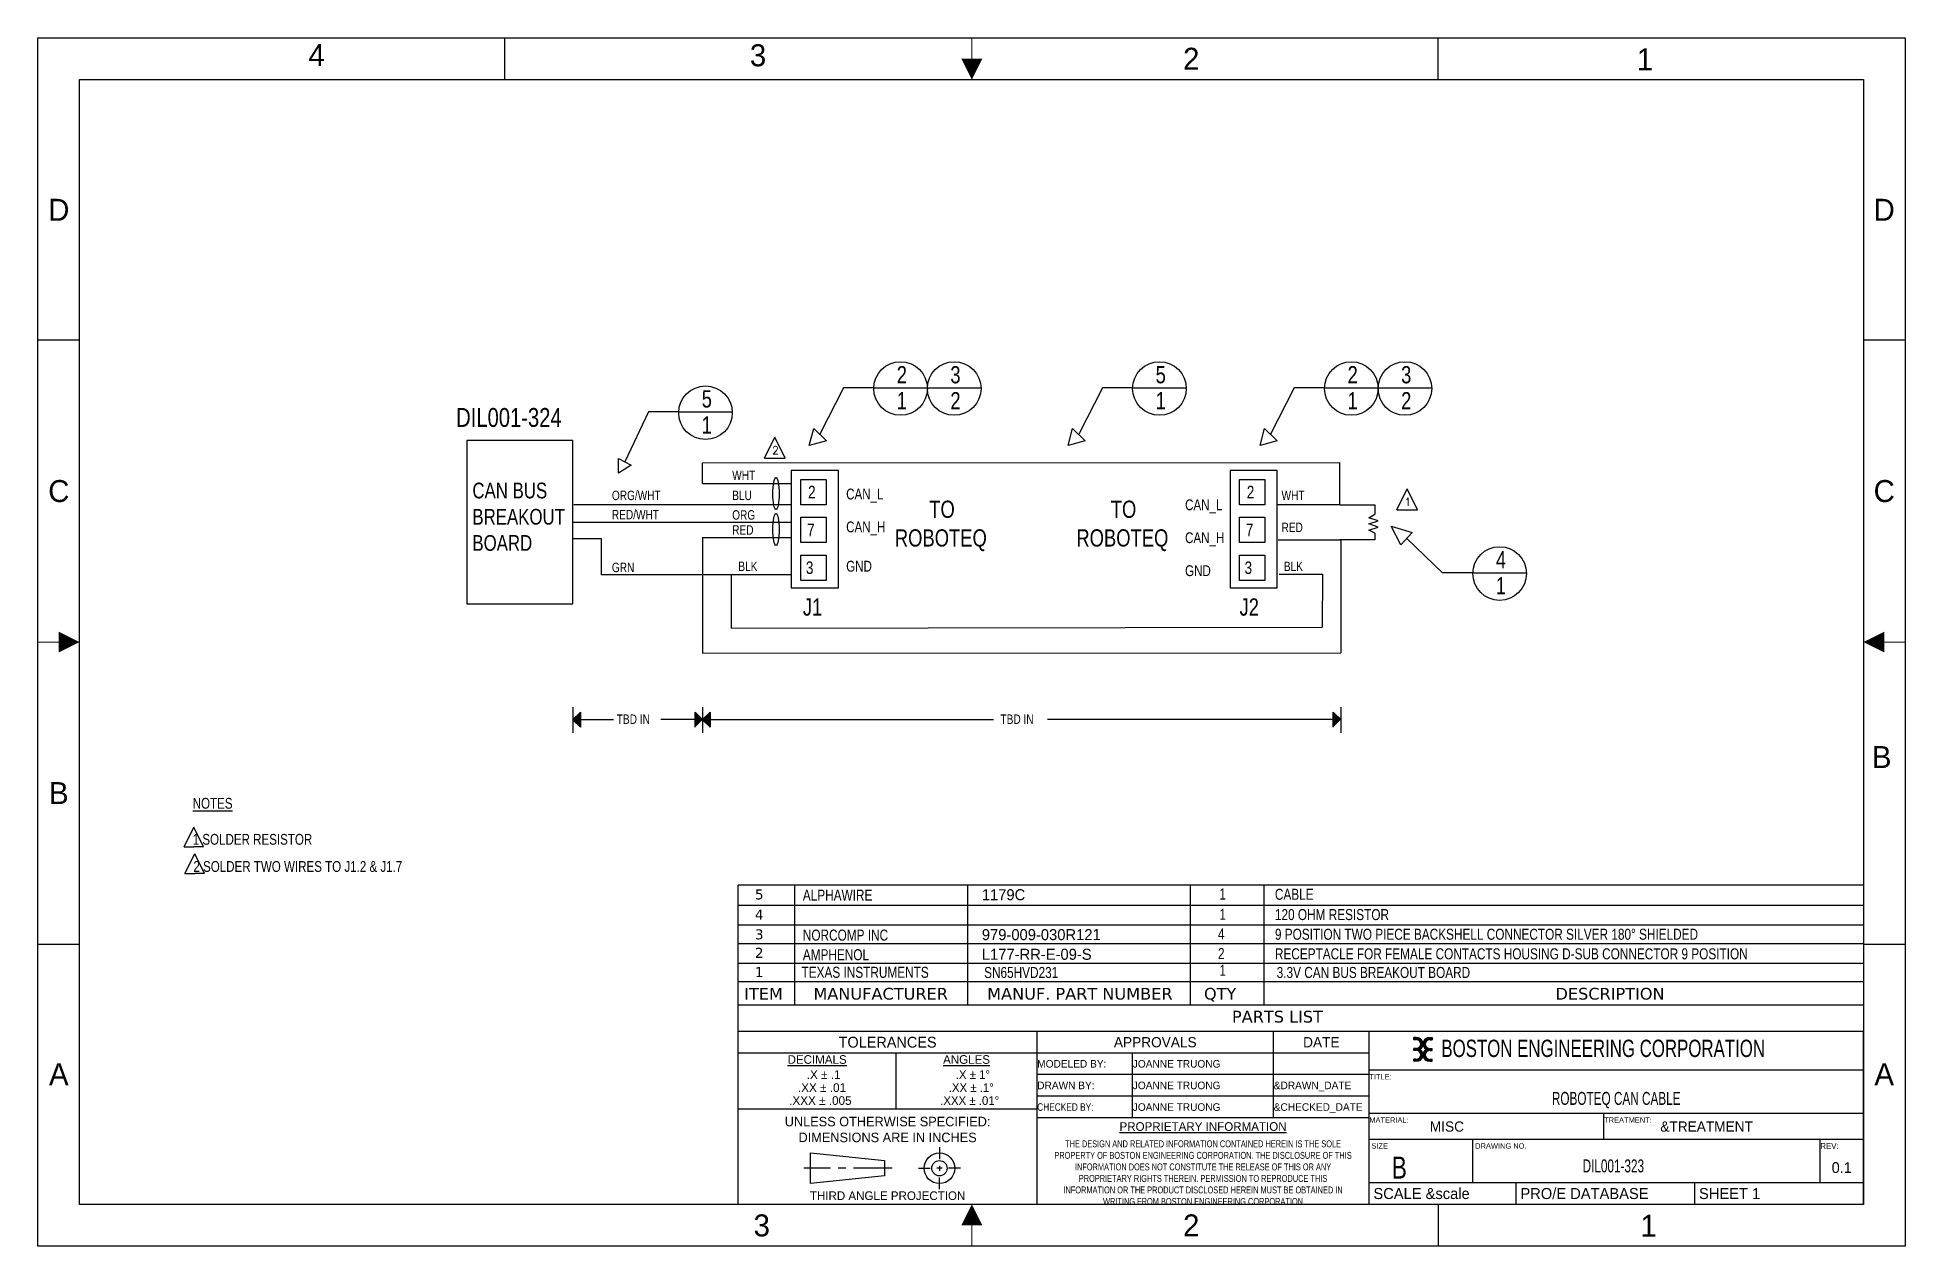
# Model space of a CAD drawing. Extents: x 0 to 432, y 0 to 280.
import ezdxf
from ezdxf.enums import TextEntityAlignment as Align

# ---------------------------------------------------------------- set-up
doc = ezdxf.new("R2010")
doc.units = 0
doc.header["$LTSCALE"] = 23.749
doc.linetypes.add('CENTER', pattern=[0.6, 0.375, -0.075, 0.075, -0.075])
doc.layers.get('0').update_dxf_attribs({"linetype": 'CONTINUOUS', "lineweight": 30})
doc.layers.add('DEFAULT_1', color=160, linetype='CONTINUOUS', lineweight=30)
doc.styles.add('BEC', font='verdana.ttf')
doc.styles.add('BlockDiag', font='romans__.ttf')
doc.styles.get("Standard").update_dxf_attribs({"font": 'txt', "width": 0.8})
doc.styles.add('TEXTSTYLE_1', font='txt')
doc.styles.add('TEXTSTYLE_2', font='txt', dxfattribs={"width": 0.7})
doc.styles.add('TEXTSTYLE_3', font='txt', dxfattribs={"width": 0.8197})
doc.styles.add('TEXTSTYLE_4', font='txt')
doc.styles.add('TEXTSTYLE_5', font='txt', dxfattribs={"width": 0.8})
pattern_1 = [(45, (0, 0), (-0.022097087, 0.022097087), [])]

msp = doc.modelspace()

# ---------------------------------------------------------------- hatches: boundary and pattern name
at = {"linetype": 'Continuous'}
h = msp.add_hatch(color=256, dxfattribs=at)
h.dxf.hatch_style = 1
h.paths.add_polyline_path([(125.48, 123.48), (123.74, 121.74), (125.48, 121.74)])
h.paths.add_polyline_path([(125.48, 121.74), (123.74, 121.74), (123.74, 121.73), (125.48, 119.99)])
h = msp.add_hatch(color=256, dxfattribs=at)
h.dxf.hatch_style = 1
h.paths.add_polyline_path([(151.99, 119.99), (153.73, 121.73), (151.99, 121.73)])
h.paths.add_polyline_path([(151.99, 121.73), (153.73, 121.73), (153.73, 121.74), (151.99, 123.48)])
h = msp.add_hatch(color=256, dxfattribs=at)
h.dxf.hatch_style = 1
h.paths.add_polyline_path([(155.47, 123.48), (153.73, 121.74), (155.47, 121.74)])
h.paths.add_polyline_path([(155.47, 121.74), (153.73, 121.74), (153.73, 121.73), (155.47, 119.99)])
h = msp.add_hatch(color=256, dxfattribs=at)
h.dxf.hatch_style = 1
h.paths.add_polyline_path([(299.56, 119.99), (301.3, 121.73), (299.56, 121.73)])
h.paths.add_polyline_path([(299.56, 121.73), (301.3, 121.73), (301.3, 121.74), (299.56, 123.48)])
h = msp.add_hatch(dxfattribs=at)
h.set_pattern_fill('B', scale=0.03125, angle=45, style=0, pattern_type=0)
h.set_pattern_definition(pattern_1)
h.paths.add_polyline_path([(318.67, 42.73), (318.17, 42.73), (318.17, 43.23), (318.67, 43.23)])
h.paths.add_polyline_path([(318.67, 45.23), (318.17, 45.23), (318.17, 45.73), (318.67, 45.73)])
h.paths.add_polyline_path([(318.67, 47.73), (318.17, 47.73), (318.17, 48.23), (318.67, 48.23)])
edge = h.paths.add_edge_path()
edge.add_line((318.82, 48.23), (318.82, 47.73))
edge.add_arc((318.82, 46.73), 1, -90, 90, ccw=False)
edge.add_line((318.82, 45.73), (318.82, 45.23))
edge.add_arc((318.82, 44.23), 1, -90, 90, ccw=False)
edge.add_line((318.82, 43.23), (318.82, 42.73))
edge.add_arc((318.82, 44.23), 1.5, 270, 416.4427)
edge.add_arc((318.82, 46.73), 1.5, 303.5573, 450)
h = msp.add_hatch(dxfattribs=at)
h.set_pattern_fill('E', color=2, scale=0.03125, angle=45, style=0, pattern_type=0)
h.set_pattern_definition(pattern_1)
h.paths.add_polyline_path([(321.97, 42.73), (322.47, 42.73), (322.47, 43.23), (321.97, 43.23)])
h.paths.add_polyline_path([(321.97, 45.23), (322.47, 45.23), (322.47, 45.73), (321.97, 45.73)])
h.paths.add_polyline_path([(321.97, 47.73), (322.47, 47.73), (322.47, 48.23), (321.97, 48.23)])
edge = h.paths.add_edge_path()
edge.add_line((321.82, 48.23), (321.82, 47.73))
edge.add_arc((321.82, 46.73), 1, 90, 270)
edge.add_line((321.82, 45.73), (321.82, 45.23))
edge.add_arc((321.82, 44.23), 1, 90, 270)
edge.add_line((321.82, 43.23), (321.82, 42.73))
edge.add_arc((321.82, 44.23), 1.5, 123.5573, 270, ccw=False)
edge.add_arc((321.82, 46.73), 1.5, 90, 236.4427, ccw=False)

# ---------------------------------------------------------------- linework, layer by layer
at = {"color": 7, "linetype": 'Continuous'}
for p, q in [((0, 0), (0, 279.4)), ((0, 279.4), (431.8, 279.4)), ((107.95, 269.75), (107.95, 279.4)), ((323.85, 269.75), (323.85, 279.4)), ((431.8, 279.4), (431.8, 0)), ((9.65, 9.65), (9.65, 269.75)), ((9.65, 269.75), (422.15, 269.75)), ((422.15, 269.75), (422.15, 9.65)), ((0, 209.55), (9.65, 209.55)), ((422.15, 209.55), (431.8, 209.55)), ((0, 69.85), (9.65, 69.85)), ((422.15, 69.85), (431.8, 69.85)), ((318.67, 48.23), (318.17, 48.23)), ((318.17, 48.23), (318.17, 47.73)), ((318.67, 47.73), (318.17, 47.73)), ((318.67, 48.23), (318.67, 47.73)), ((318.82, 48.23), (318.82, 47.73)), ((318.67, 45.73), (318.17, 45.73)), ((318.17, 45.23), (318.17, 45.73)), ((318.67, 45.23), (318.17, 45.23)), ((318.67, 43.23), (318.17, 43.23)), ((318.17, 42.73), (318.17, 43.23)), ((318.67, 45.23), (318.67, 45.73)), ((318.67, 42.73), (318.67, 43.23)), ((318.82, 45.23), (318.82, 45.73)), ((318.82, 42.73), (318.82, 43.23)), ((318.67, 42.73), (318.17, 42.73)), ((208.49, 22.84), (208.49, 20.13)), ((178.65, 21.54), (195.79, 19.77)), ((178.65, 14.45), (178.65, 21.54)), ((195.79, 19.77), (195.79, 16.22)), ((203.65, 18), (206.36, 18)), ((209.11, 18), (207.88, 18)), ((208.49, 18.58), (208.49, 17.38)), ((213.33, 18), (210.62, 18)), ((195.79, 16.22), (178.65, 14.45)), ((208.49, 13.16), (208.49, 15.86)), ((422.15, 9.65), (9.65, 9.65)), ((323.85, 9.65), (323.85, 0)), ((431.8, 0), (0, 0))]:
    msp.add_line(p, q, dxfattribs=at)
for p, q in [((186.3, 198.49), (180.83, 187.78)), ((193.3, 198.49), (186.3, 198.49)), ((193.3, 198.49), (205.7, 198.49)), ((205.7, 198.49), (218.09, 198.49)), ((246.17, 198.5), (240.7, 187.79)), ((253.17, 198.5), (246.17, 198.5)), ((253.17, 198.5), (265.57, 198.5)), ((290.55, 198.49), (285.08, 187.78)), ((297.54, 198.49), (290.55, 198.49)), ((297.54, 198.49), (309.94, 198.49)), ((309.94, 198.49), (322.34, 198.49)), ((141.2, 192.9), (135.76, 181.37)), ((148.2, 192.9), (141.2, 192.9)), ((148.2, 192.9), (160.59, 192.9)), ((168.03, 182.18), (170.42, 187.04)), ((172.82, 182.18), (170.42, 187.04)), ((314.25, 170.23), (316.65, 175.09)), ((319.04, 170.23), (316.65, 175.09)), ((324.84, 155.7), (316.54, 163.65)), ((331.84, 155.7), (324.84, 155.7)), ((331.84, 155.7), (344.23, 155.71)), ((33.81, 92.3), (36.07, 96.87)), ((38.33, 92.3), (36.07, 96.87)), ((33.81, 92.3), (36.07, 92.3)), ((38.33, 92.3), (36.07, 92.3)), ((34.01, 86.14), (36.27, 90.71)), ((38.53, 86.14), (36.27, 90.71)), ((34.01, 86.14), (36.27, 86.14)), ((38.53, 86.14), (36.27, 86.14)), ((161.95, 49.65), (161.95, 83.46)), ((422.15, 83.46), (161.95, 83.46)), ((422.15, 78.77), (161.95, 78.77)), ((422.15, 74.22), (161.95, 74.22)), ((422.15, 65.36), (161.95, 65.36)), ((422.15, 61.14), (161.95, 61.14)), ((422.15, 55.75), (161.95, 55.75))]:
    msp.add_line(p, q)
at = {"linetype": 'Continuous'}
for p, q in [((168.03, 182.18), (172.82, 182.18)), ((153.73, 181.15), (301.08, 181.2)), ((153.73, 176.32), (153.73, 181.15)), ((301.09, 171.43), (301.08, 181.2)), ((153.73, 176.32), (174.25, 176.32)), ((123.91, 171.48), (123.91, 171.48)), ((123.91, 171.48), (125.31, 171.48)), ((125.31, 171.48), (174.24, 171.48)), ((301.09, 171.43), (286.76, 171.43)), ((301.09, 171.43), (309.21, 171.43)), ((307.76, 168.45), (309.21, 169.25)), ((309.21, 171.43), (309.21, 169.25)), ((314.25, 170.23), (319.04, 170.23)), ((123.74, 167.44), (174.19, 167.44)), ((309.94, 167.72), (307.76, 168.45)), ((307.76, 166.99), (309.94, 167.72)), ((309.94, 166.27), (307.76, 166.99)), ((307.76, 165.54), (309.94, 166.27)), ((309.21, 164.87), (307.76, 165.54)), ((309.21, 164.87), (309.21, 163.34)), ((130.37, 163.54), (123.74, 163.54)), ((130.37, 155.22), (130.37, 163.54)), ((153.73, 163.89), (153.73, 137.08)), ((153.73, 163.89), (174.31, 163.89)), ((286.82, 163.32), (301.3, 163.32)), ((309.21, 163.34), (301.09, 163.34)), ((301.3, 163.32), (301.3, 137.21)), ((160.3, 155.22), (130.37, 155.22)), ((174.28, 155.22), (160.3, 155.22)), ((160.3, 155.22), (160.3, 142.93)), ((287.06, 155.37), (297.04, 155.37)), ((297.04, 155.37), (297.03, 143.1)), ((160.3, 142.93), (297.03, 143.1)), ((153.73, 137.08), (301.3, 137.21)), ((123.74, 124.66), (123.74, 118.68)), ((123.74, 121.74), (125.48, 123.48)), ((123.74, 121.74), (133.11, 121.74)), ((125.48, 119.99), (123.74, 121.73)), ((125.48, 123.48), (125.48, 119.99)), ((153.73, 121.74), (144.02, 121.74)), ((151.99, 119.99), (151.99, 123.48)), ((151.99, 123.48), (153.73, 121.74)), ((153.73, 124.66), (153.73, 118.68)), ((153.73, 121.74), (155.47, 123.48)), ((153.73, 121.74), (221, 121.74)), ((155.47, 119.99), (153.73, 121.73)), ((155.47, 123.48), (155.47, 119.99)), ((301.3, 121.74), (233.46, 121.74)), ((299.56, 119.99), (299.56, 123.48)), ((299.56, 123.48), (301.3, 121.74)), ((301.3, 124.66), (301.3, 118.68)), ((175, 83.46), (175, 55.75)), ((215, 83.39), (215, 55.75)), ((266.5, 83.46), (266.5, 55.75)), ((283.5, 83.46), (283.5, 55.75)), ((161.95, 70), (422, 70))]:
    msp.add_line(p, q, dxfattribs=at)
at = {"color": 2, "linetype": 'Continuous'}
for p, q in [((231.05, 49.65), (161.95, 49.65)), ((161.95, 9.65), (161.95, 49.65)), ((231.05, 9.65), (231.05, 49.65)), ((307.85, 49.65), (231.05, 49.65)), ((231.05, 9.65), (231.05, 49.65)), ((285.75, 29.65), (285.75, 49.65)), ((307.85, 9.65), (307.85, 49.65)), ((422.15, 49.65), (307.85, 49.65)), ((307.85, 9.65), (307.85, 49.65)), ((422.15, 9.65), (422.15, 49.65)), ((231.05, 44.65), (161.95, 44.65)), ((198.45, 31.65), (198.45, 44.65)), ((307.85, 44.65), (231.05, 44.65)), ((253.15, 29.65), (253.15, 44.65)), ((307.85, 39.65), (231.05, 39.65)), ((422.15, 40.65), (307.85, 40.65)), ((307.85, 34.65), (231.05, 34.65)), ((231.05, 31.65), (161.95, 31.65)), ((422.15, 30.65), (307.85, 30.65)), ((362.15, 24.65), (362.15, 30.65)), ((307.85, 29.65), (231.05, 29.65)), ((422.15, 24.65), (307.85, 24.65)), ((331.85, 14.65), (331.85, 24.65)), ((412.15, 14.65), (412.15, 24.65)), ((422.15, 14.65), (307.85, 14.65)), ((341.85, 9.65), (341.85, 14.65)), ((383.15, 9.65), (383.15, 14.65)), ((231.05, 9.65), (161.95, 9.65)), ((307.85, 9.65), (231.05, 9.65)), ((422.15, 9.65), (307.85, 9.65))]:
    msp.add_line(p, q, dxfattribs=at)
at = {"color": 1, "linetype": 'Continuous'}
for p, q in [((321.82, 48.23), (321.82, 47.73)), ((321.97, 48.23), (322.47, 48.23)), ((321.97, 48.23), (321.97, 47.73)), ((321.97, 47.73), (322.47, 47.73)), ((322.47, 48.23), (322.47, 47.73)), ((321.82, 45.23), (321.82, 45.73)), ((321.82, 42.73), (321.82, 43.23)), ((321.97, 45.73), (322.47, 45.73)), ((321.97, 45.23), (321.97, 45.73)), ((321.97, 45.23), (322.47, 45.23)), ((321.97, 43.23), (322.47, 43.23)), ((321.97, 42.73), (321.97, 43.23)), ((322.47, 45.23), (322.47, 45.73)), ((322.47, 42.73), (322.47, 43.23)), ((321.97, 42.73), (322.47, 42.73))]:
    msp.add_line(p, q, dxfattribs=at)
at = {"color": 7, "linetype": 'Continuous', "const_width": 0.254}
for points in [[(215.97, 279.4), (215.97, 274.57)], [(0, 139.68), (4.83, 139.68)], [(423.2, 139.66), (431.8, 139.66)], [(215.97, 0), (215.97, 4.83)]]:
    msp.add_lwpolyline(points, dxfattribs=at)
at = {"linetype": 'Continuous'}
msp.add_lwpolyline([(123.74, 186.31), (99.19, 186.31), (99.19, 148.56), (123.74, 148.56)], close=True, dxfattribs=at)
for points in [[(179.42, 189.08), (182.33, 186.19), (178.37, 185.11)], [(239.29, 189.08), (242.2, 186.2), (238.24, 185.12)], [(283.66, 189.08), (286.57, 186.19), (282.62, 185.11)], [(134.3, 182.14), (137.22, 180.6), (134.26, 178.71)], [(174.23, 152.26), (185.14, 152.26), (185.14, 179.37), (174.23, 179.37)], [(176.43, 177.28), (182.26, 177.28), (182.26, 171.45), (176.43, 171.45)], [(275.69, 152.26), (286.6, 152.26), (286.6, 179.37), (275.69, 179.37)], [(277.89, 177.28), (283.72, 177.28), (283.72, 171.45), (277.89, 171.45)], [(176.43, 168.54), (182.26, 168.54), (182.26, 162.71), (176.43, 162.71)], [(277.89, 168.54), (283.72, 168.54), (283.72, 162.71), (277.89, 162.71)], [(317.8, 165.01), (315.16, 162.16), (312.96, 166.5)], [(176.43, 159.79), (182.26, 159.79), (182.26, 153.96), (176.43, 153.96)], [(277.89, 159.79), (283.72, 159.79), (283.72, 153.96), (277.89, 153.96)]]:
    msp.add_lwpolyline(points, close=True)
for centre in [(199.5, 198.32), (211.9, 198.32), (259.37, 198.32), (303.74, 198.32), (316.14, 198.32), (154.39, 192.72), (338.04, 155.53)]:
    msp.add_circle(centre, 6.2)
at = {"color": 7, "linetype": 'Continuous'}
for radius in [3.54, 1.77]:
    msp.add_circle((208.49, 18), radius, dxfattribs=at)
for centre, radius, start, end in [((318.82, 46.73), 1.5, 303.5573, 90), ((318.82, 46.73), 1, 270, 90), ((318.82, 44.23), 1.5, 270, 56.4427), ((318.82, 44.23), 1, 270, 90)]:
    msp.add_arc(centre, radius, start, end, dxfattribs=at)
at = {"color": 1, "linetype": 'Continuous'}
for centre, radius, start, end in [((321.82, 46.73), 1.5, 90, 236.4427), ((321.82, 46.73), 1, 90, 270), ((321.82, 44.23), 1.5, 123.5573, 270), ((321.82, 44.23), 1, 90, 270)]:
    msp.add_arc(centre, radius, start, end, dxfattribs=at)
for centre in [(170.69, 174.03), (170.69, 165.73)]:
    msp.add_ellipse(centre, major_axis=(0, 3.68), ratio=0.197992)
at = {"color": 7, "linetype": 'Continuous'}
for points in [[(215.97, 269.75), (213.56, 274.57), (218.38, 274.57)], [(4.83, 137.27), (4.83, 142.09), (9.65, 139.68)], [(426.97, 142.09), (426.97, 137.27), (422.15, 139.68)], [(215.97, 9.65), (218.38, 4.83), (213.56, 4.83)]]:
    msp.add_solid(points, dxfattribs=at)
at = {"layer": 'DEFAULT_1', "color": 7, "linetype": 'CENTER'}
msp.add_line((197.53, 18), (177.12, 18), dxfattribs=at)

# ---------------------------------------------------------------- texts
at = {"color": 2, "linetype": 'Continuous', "style": 'TEXTSTYLE_1'}
for s, height, p in [('4', 5.08, (64.45, 272.89)), ('3', 5.08, (166.53, 272.84)), ('2', 5.08, (266.72, 272.04)), ('1', 5.08, (371.62, 271.92)), ('D', 5.08, (4.83, 237.11)), ('D', 5.08, (426.97, 237.11)), ('C', 5.08, (4.83, 172.07)), ('C', 5.08, (426.97, 172.07)), ('B', 5.08, (426.39, 110.56)), ('B', 5.08, (4.83, 102.22)), ('TOLERANCES', 2.5, (196.5, 45.9)), ('APPROVALS', 2.362, (258.4, 45.97)), ('DATE', 2.362, (296.8, 45.97)), ('%%uDECIMALS', 2, (180.2, 42.15)), ('%%uANGLES', 2, (214.75, 42.15)), ('A', 5.08, (4.83, 37.21)), ('A', 5.08, (426.97, 37.21)), ('%%uPROPRIETARY INFORMATION', 2, (269.45, 26.65)), ('0.1', 2.5, (417.15, 16.9)), ('THIRD ANGLE PROJECTION', 2, (196.5, 10.65)), ('3', 5.08, (167.4, 2.24)), ('2', 5.08, (266.72, 2.24)), ('1', 5.08, (372.49, 2.18))]:
    msp.add_text(s, height=height, dxfattribs=at).set_placement(p, align=Align.CENTER)
at = {"width": 0.8}
for s, height, p in [('2', 3.98, (198.61, 199.52)), ('3', 3.98, (211.01, 199.52)), ('5', 3.98, (258.48, 199.53)), ('2', 3.98, (302.86, 199.52)), ('3', 3.98, (315.25, 199.52)), ('5', 3.98, (153.51, 193.93)), ('1', 3.98, (198.61, 193.51)), ('2', 3.98, (211.01, 193.51)), ('1', 3.98, (258.48, 193.52)), ('1', 3.98, (302.86, 193.51)), ('2', 3.98, (315.25, 193.51)), ('1', 3.98, (153.51, 187.91)), ('4', 3.98, (337.15, 156.73)), ('1', 3.98, (337.15, 150.72)), ('2 SOLDER TWO WIRES TO J1.2 & J1.7', 2.5, (35.96, 86.54))]:
    msp.add_text(s, height=height, dxfattribs=at).set_placement(p)
for s, height, style, p in [('2', 1.82, 'BlockDiag', (169.77, 183.14)), ('1', 1.82, 'BlockDiag', (316, 171.19)), ('5', 2.31, 'BEC', (165.8, 80.17)), ('4', 2.31, 'BEC', (165.8, 75.48)), ('3', 2.31, 'BEC', (165.8, 70.93)), ('2', 2.31, 'BEC', (165.8, 66.66)), ('1', 2.31, 'BEC', (165.8, 62.21)), ('ITEM', 2.717, 'BEC', (163.34, 57)), ('MANUFACTURER', 2.7171, 'BEC', (179.34, 57)), ('MANUF. PART NUMBER', 2.7171, 'BEC', (219.52, 57)), ('QTY', 2.717, 'BEC', (269.66, 57)), ('DESCRIPTION', 2.7171, 'BEC', (350.95, 57)), ('PARTS LIST', 2.717, 'BEC', (276.14, 51.7))]:
    msp.add_text(s, height=height, dxfattribs=dict(style=style)).set_placement(p)
at = {"color": 7, "linetype": 'Continuous', "style": 'TEXTSTYLE_5', "width": 0.727778}
msp.add_text('BOSTON ENGINEERING CORPORATION', height=4, dxfattribs=at).set_placement((324.57, 43.73))
at = {"color": 2, "linetype": 'Continuous'}
for s, height, style, width, p in [('    .X %%p .1', 2, 'TEXTSTYLE_1', 1.015152, (180.2, 38.65)), ('    .X %%p 1%%d', 2, 'TEXTSTYLE_1', 0.984848, (214.75, 38.65)), ('  .XXX %%p .005', 2, 'TEXTSTYLE_1', 1.012821, (180.2, 32.65)), ('   .XX %%p .01', 2, 'TEXTSTYLE_1', 1.013889, (180.2, 35.65)), ('  .XXX %%p .01%%d', 2, 'TEXTSTYLE_1', 0.987179, (214.75, 32.65)), ('   .XX %%p .1%%d', 2, 'TEXTSTYLE_1', 0.986111, (214.75, 35.65)), ('ROBOTEQ CAN CABLE', 3, 'TEXTSTYLE_5', 0.677778, (365, 32.65)), ('B', 5.08, 'TEXTSTYLE_4', 0.764881, (314.85, 15.61)), ('DIL001-323', 3, 'TEXTSTYLE_5', 0.677778, (364.33, 17.05))]:
    msp.add_text(s, height=height, dxfattribs=dict(at, style=style, width=width)).set_placement(p, align=Align.CENTER)
at = {"color": 2, "linetype": 'Continuous', "style": 'TEXTSTYLE_1'}
for s, height, p in [('MODELED BY:', 1.75, (231.1, 41.28)), ('JOANNE TRUONG', 1.75, (253.2, 41.28)), ('TITLE:', 1.25, (307.9, 38.53)), ('DRAWN BY:', 1.75, (231.1, 36.28)), ('JOANNE TRUONG', 1.75, (253.2, 36.28)), ('&DRAWN_DATE', 1.75, (285.8, 36.28)), ('JOANNE TRUONG', 1.75, (253.2, 31.28)), ('&CHECKED_DATE', 1.75, (285.8, 31.28)), ('MATERIAL:', 1.25, (307.9, 28.53)), ('MISC', 2.362, (321.9, 26.47)), ('TREATMENT:', 1.25, (362.2, 28.53)), ('&TREATMENT', 2.362, (375.2, 26.47)), (' SIZE', 1.25, (307.9, 22.53)), (' DRAWING NO.', 1.25, (331.9, 22.53)), ('REV:', 1.362, (412.2, 22.47)), (' PRO/E DATABASE', 2.54, (341.9, 10.88))]:
    msp.add_text(s, height=height, dxfattribs=at).set_placement(p)
at = {"color": 2, "linetype": 'Continuous', "style": 'TEXTSTYLE_3', "width": 0.8197}
msp.add_text('CHECKED BY:', height=1.75, dxfattribs=at).set_placement((231.1, 31.28))
at = {"linetype": 'Continuous', "attachment_point": 1}
for s, width, heights, insert, char_height in [('DIL001-324', 13.0233, [0], (96.72, 193.81), 4.364), ('WHT', 9.4811, [0], (160.56, 179.36), 2.182), ('CAN BUS BREAKOUT BOARD', 29.9559, [17.48], (100.48, 176.55), 3.6366), ('ORG/WHT', 8.8435, [0], (132.74, 174.7), 2.182), ('BLU', 9.4811, [0], (160.56, 174.7), 2.182), ('CAN_L', 8.8435, [0], (186.92, 175.17), 2.5), ('WHT', 9.4811, [0], (287.6, 174.7), 2.182), ('RED/WHT', 8.8435, [0], (132.74, 170.25), 2.182), ('ORG', 8.8435, [0], (160.56, 170.18), 2.182), ('\\pi1.5847;TO\\P\\pi-6.3719;ROBOTEQ', 8.4738, [0], (204.54, 172.39), 3.9783), ('\\pi1.5847;TO\\P\\pi-6.3719;ROBOTEQ', 8.4738, [0], (246.52, 172.39), 3.9783), ('CAN_L', 8.8435, [0], (265.3, 172.68), 2.5), ('RED', 8.8435, [0], (160.56, 166.7), 2.182), ('CAN_H', 8.8435, [0], (186.92, 167.57), 2.5), ('CAN_H', 8.8435, [0], (265.3, 165.07), 2.5), ('RED', 8.8435, [0], (287.6, 167.29), 2.182), ('GRN', 8.8435, [0], (132.74, 158.04), 2.182), ('BLK', 8.8435, [0], (161.98, 158.29), 2.182), ('GND', 8.8435, [0], (186.92, 158.48), 2.5), ('GND', 8.8435, [0], (265.3, 157.44), 2.5), ('BLK', 8.8435, [0], (288.14, 158.29), 2.182), ('\\pi2.1152;J1', 8.4738, [0], (174.78, 149.78), 3.9783), ('\\pi1.5847;J2', 8.4738, [0], (276.3, 149.78), 3.9783), ('TBD IN', 10.0281, [0], (133.88, 122.94), 2.182), ('TBD IN', 10.0281, [0], (222.61, 122.94), 2.182)]:
    msp.add_mtext_dynamic_manual_height_columns(s, width=width, gutter_width=1, heights=heights, dxfattribs=dict(at, insert=insert, char_height=char_height))
at = {"attachment_point": 1}
for s, width, insert, char_height in [('\\pi0.22464;2', 2.004, (177.89, 175.83), 2.9151), ('\\pi0.22464;2', 2.004, (279.34, 175.83), 2.9151), ('7', 1, (177.89, 167.08), 2.92), ('7', 1, (279.34, 167.08), 2.92), ('\\pi-0.27736;3', 1, (177.89, 158.34), 2.9151), ('\\pi-0.27736;3', 1, (279.34, 158.34), 2.9151)]:
    msp.add_mtext_dynamic_manual_height_columns(s, width=width, gutter_width=1, heights=[0], dxfattribs=dict(at, insert=insert, char_height=char_height))
for s, insert, char_height, width in [('{\\LNOTES\\P}\\P1 SOLDER RESISTOR', (35.8, 103.65), 2.5, 130.7272), ('ALPHAWIRE', (176.9, 82.43), 2.551, 116.8959), ('\\pi7.8868;1', (265.36, 82.7), 2.5513, 16.4539), ('CABLE', (286.07, 82.63), 2.551, 132.6097), ('\\pi7.8868;1', (265.36, 78.01), 2.5513, 16.4539), ('120 OHM RESISTOR', (286.07, 77.94), 2.5513, 132.6097), ('\\pi7.5466;4', (265.36, 73.46), 2.5513, 16.4539), ('NORCOMP INC', (176.9, 73.19), 2.5513, 116.8959), ('9 POSITION TWO PIECE BACKSHELL CONNECTOR SILVER 180° SHIELDED', (286.07, 73.39), 2.5513, 132.6097), ('AMPHENOL', (176.9, 68.66), 2.551, 116.8959), ('\\pi7.5466;2', (265.36, 68.93), 2.5513, 16.4539), ('\\pi7.8868;1', (265.36, 65.06), 2.5513, 16.4539), ('RECEPTACLE FOR FEMALE CONTACTS HOUSING D-SUB CONNECTOR 9 POSITION', (286.07, 68.86), 2.5513, 132.6097), ('TEXAS INSTRUMENTS', (176.59, 64.59), 2.5513, 116.8959), ('SN65HVD231', (218.82, 64.55), 2.551, 116.8959), ('3.3V CAN BUS BREAKOUT BOARD', (286.48, 64.55), 2.5513, 124.3163)]:
    msp.add_mtext(s, dxfattribs=dict(at, insert=insert, char_height=char_height, width=width))
at = {"color": 2, "linetype": 'Continuous'}
for s, insert, char_height, width, attachment_point, style in [('UNLESS OTHERWISE SPECIFIED:\\PDIMENSIONS ARE IN INCHES', (196.5, 29.9), 2.2, 59.4, 2, 'TEXTSTYLE_1'), ('THE DESIGN AND RELATED INFORMATION CONTAINED HEREIN IS THE SOLE\\PPROPERTY OF BOSTON ENGINEERING CORPORATION. THE DISCLOSURE OF THIS\\PINFORMATION DOES NOT CONSTITUTE THE RELEASE OF THIS OR ANY\\PPROPRIETARY RIGHTS THEREIN. PERMISSION TO REPRODUCE THIS\\PINFORMATION OR THE PRODUCT DISCLOSED HEREIN MUST BE OBTAINED IN\\P WRITING FROM BOSTON ENGINEERING CORPORATION.', (269.45, 24.45), 1.6, 73.92, 2, 'TEXTSTYLE_2'), (' SCALE &scale', (307.9, 13.42), 2.54, 33.02, 1, 'TEXTSTYLE_1'), (' SHEET 1', (383.2, 13.42), 2.54, 96.52, 1, 'TEXTSTYLE_1')]:
    msp.add_mtext(s, dxfattribs=dict(at, insert=insert, char_height=char_height, width=width, attachment_point=attachment_point, style=style))
for tag, p in [('1179C', (218.29, 79.98)), ('979-009-030R121', (218.29, 70.75)), ('L177-RR-E-09-S', (218.29, 66.21))]:
    msp.add_attdef(tag, p, '', height=2.55)

doc.saveas('drawing.dxf')
